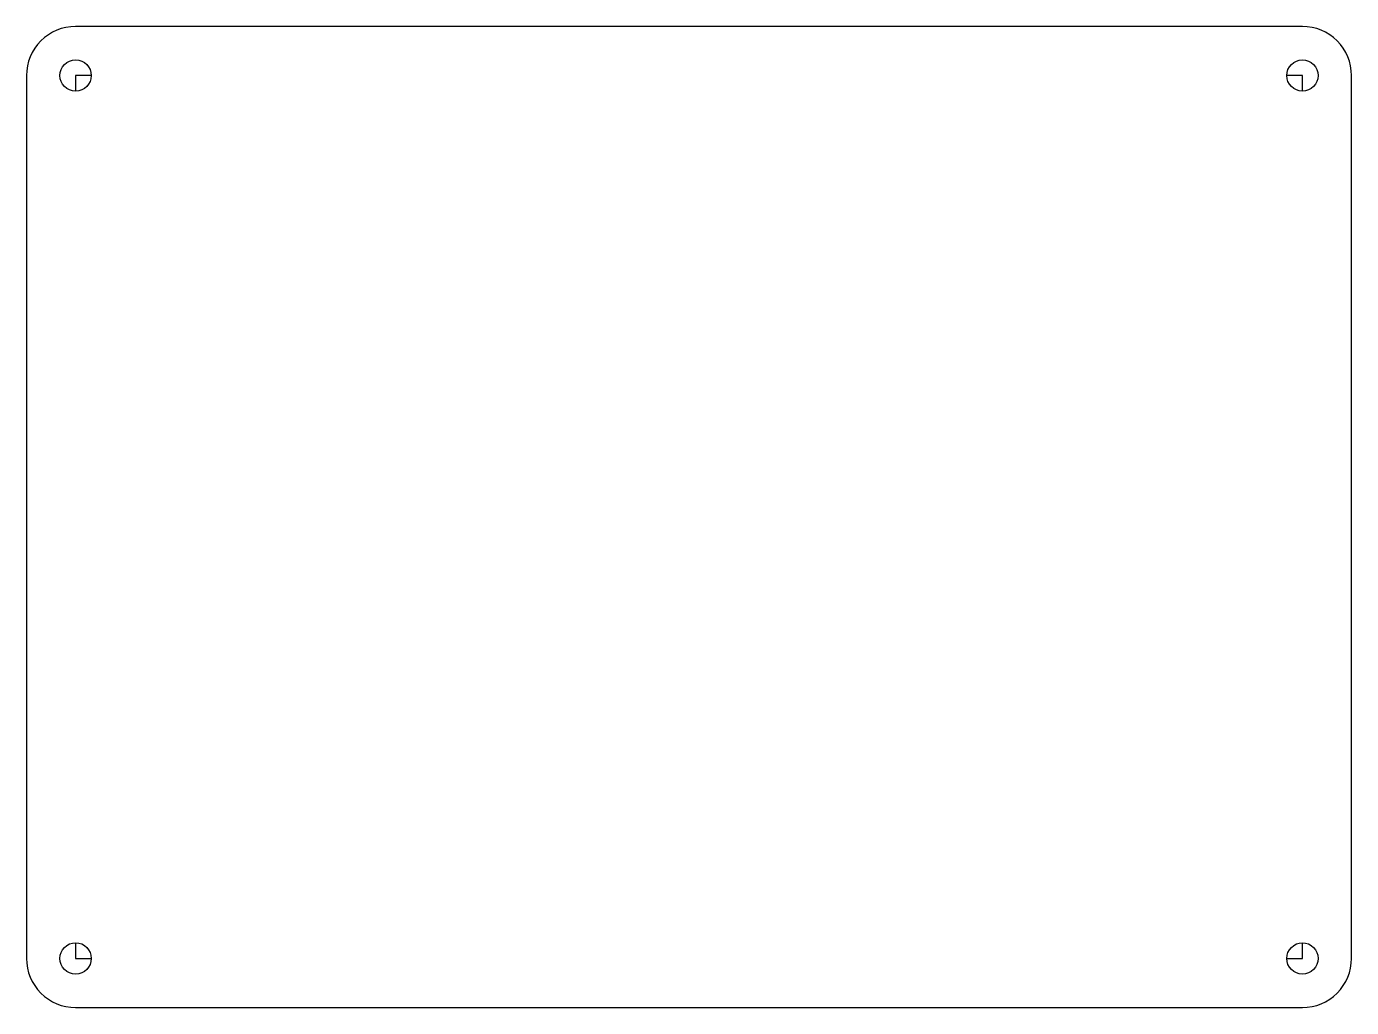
# Model space of a CAD drawing. Header units: millimetres. Extents: x 50 to 185, y 50 to 150.
import ezdxf

# ---------------------------------------------------------------- set-up
doc = ezdxf.new("R2010")
doc.units = ezdxf.units.MM

msp = doc.modelspace()

# ---------------------------------------------------------------- linework, layer by layer
msp.add_lwpolyline([(54.98, 50.03), (179.98, 50.03, 0.414214), (184.98, 55.03), (184.98, 145.03, 0.414214), (179.98, 150.03), (54.98, 150.03, 0.414214), (49.98, 145.03), (49.98, 55.03, 0.414214)], format="xyb", close=True)
for points in [[(56.58, 145.03), (54.98, 145.03), (54.98, 143.43)], [(179.98, 143.43), (179.98, 145.03), (178.38, 145.03)], [(54.98, 56.63), (54.98, 55.03), (56.58, 55.03)], [(178.38, 55.03), (179.98, 55.03), (179.98, 56.63)]]:
    msp.add_lwpolyline(points)
for centre in [(54.98, 145.03), (179.98, 145.03), (54.98, 55.03), (179.98, 55.03)]:
    msp.add_circle(centre, 1.6)

doc.saveas('drawing.dxf')
